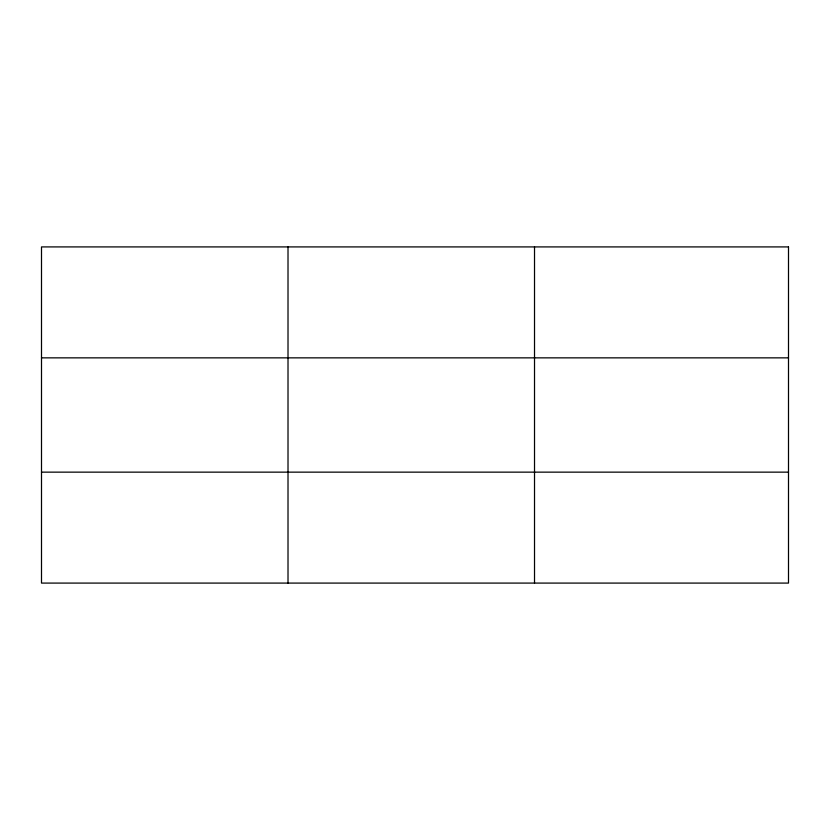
<?xml version="1.0" encoding="UTF-8"?>
<svg xmlns="http://www.w3.org/2000/svg" width="830" height="830" viewBox="0 0 830 830"><rect width="100%" height="100%" fill="white"/><g stroke="black" fill="none" stroke-linecap="round" stroke-linejoin="round"><path stroke-width="1.25" d="M288.01 246.915L288.01 583.085M534.52 246.915L534.52 583.085M41.5 357.855L788.5 357.855M41.5 472.146L788.5 472.146M788.5 246.915L788.5 583.085L41.5 583.085L41.5 246.915L788.5 246.915"/></g></svg>
